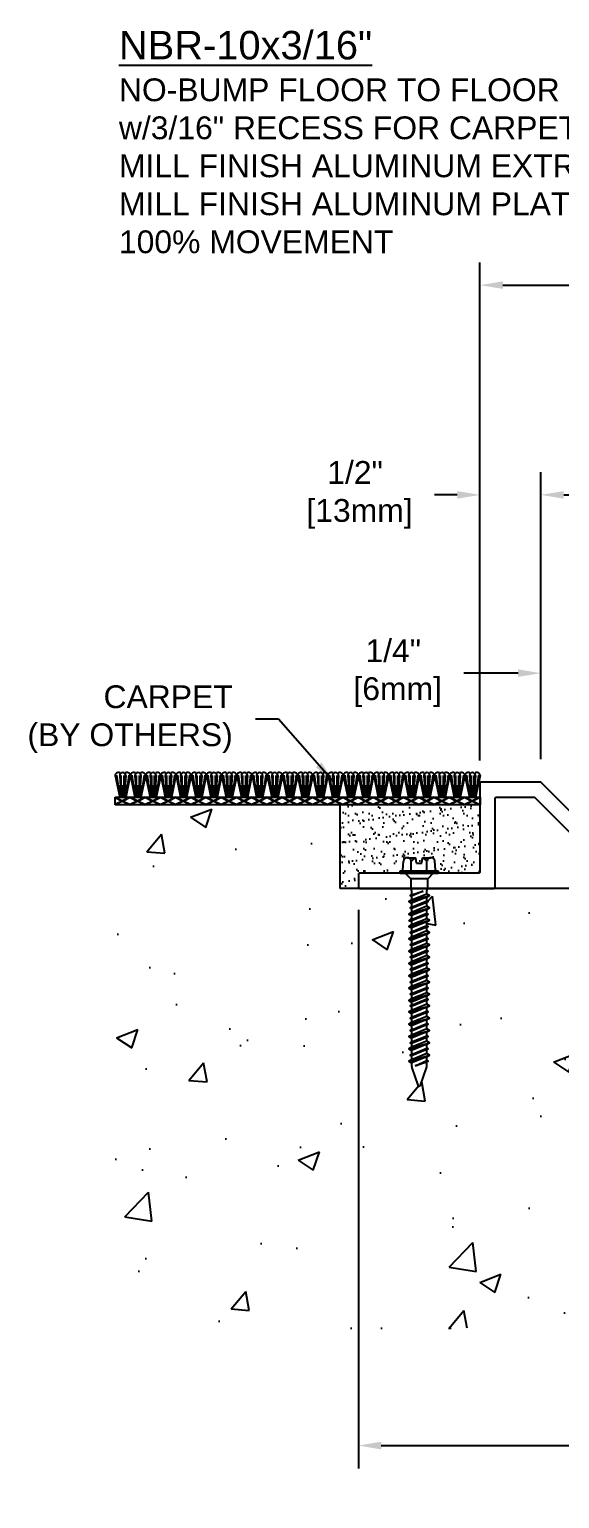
# Model space of a CAD drawing. Header units: inches. Extents: x -3.4 to 54.7, y -1.4 to 10.7.
# Drawn here: x -3.45 to 0.91, y -1.4 to 10.68 of the extents above; entities that cross this region are included whole.
import ezdxf

# ---------------------------------------------------------------- set-up
doc = ezdxf.new("R2010")
doc.units = ezdxf.units.IN
doc.header["$MEASUREMENT"] = 0
for name, color, linetype in [('Anchors', 4, 'Continuous'), ('Conditions', 1, 'Continuous'), ('Dimensions', 3, 'Continuous'), ('Metals', 7, 'Continuous'), ('Text', 2, 'Continuous')]:
    doc.layers.add(name, color=color, linetype=linetype)
doc.styles.add('ARIAL', font='arial.ttf')
doc.dimstyles.new('Arial', dxfattribs={"dimscale": 1.5, "dimtxt": 0.125, "dimasz": 0.125, "dimexe": 0.125, "dimexo": 0.125, "dimgap": 0.125, "dimtad": 0, "dimtih": 1, "dimtoh": 1, "dimdec": 4, "dimzin": 0, "dimdsep": 46, "dimlunit": 4, "dimtxsty": 'ARIAL', "dimcen": 0.125, "dimadec": 0, "dimazin": 0, "dimtfac": 1, "dimtdec": 4, "dimtofl": 0, "dimtmove": 0, "dimatfit": 3, "dimfxl": 0, "dimfrac": 2, "dimtolj": 1, "dimtzin": 0, "dimarcsym": 0})

# ---------------------------------------------------------------- blocks, each defined once
blk = doc.blocks.new('*D11')
at = {"layer": 'Defpoints', "color": 0}
for p in [(0.754, 6.854), (0.254, 4.482), (0.754, 4.492)]:
    blk.add_point(p, dxfattribs=at)
at = {"layer": 'Dimensions', "color": 0, "lineweight": -2}
for p, q in [((0.254, 4.67), (0.254, 7.042)), ((0.754, 4.68), (0.754, 7.042)), ((0.067, 6.854), (-0.121, 6.854)), ((0.942, 6.854), (1.129, 6.854))]:
    blk.add_line(p, q, dxfattribs=at)
at = {"layer": 'Dimensions', "color": 0}
for points in [[(0.067, 6.885), (0.067, 6.823), (0.254, 6.854)], [(0.942, 6.885), (0.942, 6.823), (0.754, 6.854)]]:
    blk.add_solid(points, dxfattribs=at)
at = {"layer": 'Dimensions', "color": 0, "insert": (-0.773, 6.854), "char_height": 0.1875, "attachment_point": 5, "style": 'ARIAL'}
blk.add_mtext('\\A1;1/2"\\P [13mm]', dxfattribs=at)
blk = doc.blocks.new('*D14')
at = {"layer": 'Defpoints', "color": 0}
for p in [(23.454, 8.579), (0.254, 4.482), (23.454, 4.482)]:
    blk.add_point(p, dxfattribs=at)
at = {"layer": 'Dimensions', "color": 0, "lineweight": -2}
for p, q in [((0.254, 4.67), (0.254, 8.766)), ((23.454, 4.67), (23.454, 8.766)), ((0.442, 8.579), (11.122, 8.579)), ((23.266, 8.579), (12.706, 8.579))]:
    blk.add_line(p, q, dxfattribs=at)
at = {"layer": 'Dimensions', "color": 0}
for points in [[(0.442, 8.61), (0.442, 8.548), (0.254, 8.579)], [(23.266, 8.61), (23.266, 8.548), (23.454, 8.579)]]:
    blk.add_solid(points, dxfattribs=at)
at = {"layer": 'Dimensions', "color": 0, "insert": (11.914, 8.579), "char_height": 0.1875, "attachment_point": 5, "style": 'ARIAL'}
blk.add_mtext('\\A1;1\'-11 3/16"\\P [589mm]', dxfattribs=at)
blk = doc.blocks.new('TH316134')
for p, q in [((-0.097, 0.127), (-0.027, 0.127)), ((-0.023, 0.083), (-0.027, 0.127)), ((0.023, 0.083), (0.027, 0.127)), ((0.027, 0.127), (0.097, 0.127)), ((-0.157, 0.019), (0.157, 0.019)), ((-0.157, 0), (-0.157, 0.019)), ((-0.157, 0), (0.157, 0)), ((-0.135, 0.029), (-0.129, 0.1)), ((-0.115, 0), (-0.07, -0.045)), ((-0.065, 0.019), (-0.065, 0.1)), ((-0.023, 0.083), (0.023, 0.083)), ((0.064, 0.019), (0.064, 0.1)), ((0.115, 0), (0.07, -0.045)), ((0.135, 0.029), (0.129, 0.1)), ((0.157, 0.019), (0.157, 0)), ((-0.086, -0.234), (0.086, -0.184)), ((-0.074, -0.184), (0.032, -0.147)), ((-0.074, -0.285), (0.074, -0.234)), ((0.032, -0.147), (-0.062, -0.19)), ((-0.062, -0.177), (0.032, -0.147)), ((0.062, -0.171), (-0.062, -0.221)), ((0.062, -0.197), (-0.062, -0.247)), ((-0.062, -0.279), (0.062, -0.228)), ((0.062, -0.241), (-0.062, -0.291)), ((-0.086, -0.336), (0.086, -0.285)), ((-0.074, -0.387), (0.074, -0.336)), ((0.062, -0.272), (-0.062, -0.323)), ((0.062, -0.298), (-0.062, -0.349)), ((-0.062, -0.381), (0.062, -0.33)), ((0.062, -0.342), (-0.062, -0.393)), ((-0.086, -0.437), (0.086, -0.387)), ((-0.074, -0.488), (0.074, -0.437)), ((0.062, -0.374), (-0.062, -0.425)), ((0.062, -0.4), (-0.062, -0.45)), ((-0.062, -0.482), (0.062, -0.431)), ((0.062, -0.444), (-0.062, -0.494)), ((0.062, -0.475), (-0.062, -0.526)), ((-0.086, -0.539), (0.086, -0.488)), ((-0.086, -0.641), (0.086, -0.59)), ((-0.074, -0.59), (0.074, -0.539)), ((0.062, -0.501), (-0.062, -0.552)), ((-0.062, -0.584), (0.062, -0.533)), ((0.062, -0.545), (-0.062, -0.596)), ((0.062, -0.577), (-0.062, -0.628)), ((0.062, -0.603), (-0.062, -0.654)), ((-0.086, -0.742), (0.086, -0.691)), ((-0.074, -0.691), (0.074, -0.641)), ((-0.062, -0.685), (0.062, -0.634)), ((0.062, -0.647), (-0.062, -0.698)), ((0.062, -0.678), (-0.062, -0.729)), ((0.062, -0.704), (-0.062, -0.755)), ((-0.086, -0.844), (0.086, -0.793)), ((-0.074, -0.793), (0.074, -0.742)), ((-0.074, -0.895), (0.074, -0.844)), ((-0.062, -0.787), (0.062, -0.736)), ((0.062, -0.748), (-0.062, -0.799)), ((0.062, -0.78), (-0.062, -0.831)), ((0.062, -0.806), (-0.062, -0.857)), ((-0.062, -0.888), (0.062, -0.838)), ((-0.086, -0.945), (0.086, -0.895)), ((-0.074, -0.996), (0.074, -0.945)), ((0.062, -0.85), (-0.062, -0.901)), ((0.062, -0.882), (-0.062, -0.932)), ((0.062, -0.907), (-0.062, -0.958)), ((-0.062, -0.99), (0.062, -0.939)), ((0.062, -0.951), (-0.062, -1.002)), ((-0.086, -1.047), (0.086, -0.996)), ((-0.074, -1.09), (0.074, -1.039)), ((0.062, -0.983), (-0.062, -1.034)), ((0.062, -1.009), (-0.062, -1.06)), ((-0.062, -1.084), (0.062, -1.033)), ((0.062, -1.045), (-0.062, -1.096)), ((0.062, -1.077), (-0.062, -1.128)), ((-0.086, -1.141), (0.086, -1.09)), ((-0.086, -1.242), (0.086, -1.191)), ((-0.074, -1.191), (0.074, -1.141)), ((0.062, -1.103), (-0.062, -1.154)), ((-0.062, -1.185), (0.062, -1.134)), ((0.062, -1.147), (-0.062, -1.198)), ((0.062, -1.178), (-0.062, -1.229)), ((0.062, -1.204), (-0.062, -1.255)), ((-0.086, -1.344), (0.086, -1.293)), ((-0.074, -1.293), (0.074, -1.242)), ((-0.062, -1.287), (0.062, -1.236)), ((0.062, -1.248), (-0.062, -1.299)), ((0.062, -1.28), (-0.062, -1.331)), ((0.062, -1.306), (-0.062, -1.357)), ((-0.086, -1.445), (0.086, -1.395)), ((-0.074, -1.395), (0.074, -1.344)), ((-0.074, -1.496), (0.074, -1.445)), ((-0.062, -1.388), (0.062, -1.338)), ((0.062, -1.35), (-0.062, -1.401)), ((0.062, -1.382), (-0.062, -1.432)), ((0.062, -1.407), (-0.062, -1.458)), ((-0.062, -1.49), (0.062, -1.439)), ((-0.086, -1.547), (0.086, -1.496)), ((0.062, -1.451), (-0.062, -1.502)), ((0.062, -1.483), (-0.062, -1.534)), ((0.062, -1.509), (-0.062, -1.56)), ((-0.034, -1.584), (0.062, -1.541)), ((-0.034, -1.584), (0.074, -1.547)), ((0.062, -1.553), (-0.034, -1.584))]:
    blk.add_line(p, q)
blk.add_lwpolyline([(0.07, -0.045), (-0.07, -0.045), (-0.07, -0.112, 0.052126), (-0.069, -0.122), (-0.063, -0.148, -0.052126), (-0.062, -0.157), (-0.062, -0.177), (-0.074, -0.184), (-0.062, -0.19), (-0.062, -0.221), (-0.086, -0.234), (-0.062, -0.247), (-0.062, -0.279), (-0.074, -0.285), (-0.062, -0.291), (-0.062, -0.323), (-0.086, -0.336), (-0.062, -0.349), (-0.062, -0.381), (-0.074, -0.387), (-0.062, -0.393), (-0.062, -0.425), (-0.086, -0.437), (-0.062, -0.45), (-0.062, -0.482), (-0.074, -0.488), (-0.062, -0.494), (-0.062, -0.526), (-0.086, -0.539), (-0.062, -0.552), (-0.062, -0.584), (-0.074, -0.59), (-0.062, -0.596), (-0.062, -0.628), (-0.086, -0.641), (-0.062, -0.654), (-0.062, -0.685), (-0.074, -0.691), (-0.062, -0.698), (-0.062, -0.729), (-0.086, -0.742), (-0.062, -0.755), (-0.062, -0.787), (-0.074, -0.793), (-0.062, -0.799), (-0.062, -0.831), (-0.086, -0.844), (-0.062, -0.857), (-0.062, -0.888), (-0.074, -0.895), (-0.062, -0.901), (-0.062, -0.932), (-0.086, -0.945), (-0.062, -0.958), (-0.062, -0.99), (-0.074, -0.996), (-0.062, -1.002), (-0.062, -1.034), (-0.086, -1.047), (-0.062, -1.06), (-0.062, -1.084), (-0.074, -1.09), (-0.062, -1.096), (-0.062, -1.128), (-0.086, -1.141), (-0.062, -1.154), (-0.062, -1.185), (-0.074, -1.191), (-0.062, -1.198), (-0.062, -1.229), (-0.086, -1.242), (-0.062, -1.255), (-0.062, -1.287), (-0.074, -1.293), (-0.062, -1.299), (-0.062, -1.331), (-0.086, -1.344), (-0.062, -1.357), (-0.062, -1.388), (-0.074, -1.395), (-0.062, -1.401), (-0.062, -1.432), (-0.086, -1.445), (-0.062, -1.458), (-0.062, -1.49), (-0.074, -1.496), (-0.062, -1.502), (-0.062, -1.534), (-0.086, -1.547), (-0.062, -1.56), (-0.062, -1.586, 0.084437), (-0.06, -1.601), (-0.01, -1.744, 0.648167), (0.01, -1.744), (0.06, -1.601, 0.084437), (0.062, -1.586), (0.062, -1.553), (0.074, -1.547), (0.062, -1.541), (0.062, -1.509), (0.086, -1.496), (0.062, -1.483), (0.062, -1.451), (0.074, -1.445), (0.062, -1.439), (0.062, -1.407), (0.086, -1.395), (0.062, -1.382), (0.062, -1.35), (0.074, -1.344), (0.062, -1.338), (0.062, -1.306), (0.086, -1.293), (0.062, -1.28), (0.062, -1.248), (0.074, -1.242), (0.062, -1.236), (0.062, -1.204), (0.086, -1.191), (0.062, -1.178), (0.062, -1.147), (0.074, -1.141), (0.062, -1.134), (0.062, -1.103), (0.086, -1.09), (0.062, -1.077), (0.062, -1.045), (0.074, -1.039), (0.062, -1.033), (0.062, -1.009), (0.086, -0.996), (0.062, -0.983), (0.062, -0.951), (0.074, -0.945), (0.062, -0.939), (0.062, -0.907), (0.086, -0.895), (0.062, -0.882), (0.062, -0.85), (0.074, -0.844), (0.062, -0.838), (0.062, -0.806), (0.086, -0.793), (0.062, -0.78), (0.062, -0.748), (0.074, -0.742), (0.062, -0.736), (0.062, -0.704), (0.086, -0.691), (0.062, -0.678), (0.062, -0.647), (0.074, -0.641), (0.062, -0.634), (0.062, -0.603), (0.086, -0.59), (0.062, -0.577), (0.062, -0.545), (0.074, -0.539), (0.062, -0.533), (0.062, -0.501), (0.086, -0.488), (0.062, -0.475), (0.062, -0.444), (0.074, -0.437), (0.062, -0.431), (0.062, -0.4), (0.086, -0.387), (0.062, -0.374), (0.062, -0.342), (0.074, -0.336), (0.062, -0.33), (0.062, -0.298), (0.086, -0.285), (0.062, -0.272), (0.062, -0.241), (0.074, -0.234), (0.062, -0.228), (0.062, -0.197), (0.086, -0.184), (0.062, -0.171), (0.062, -0.157, -0.052126), (0.063, -0.148), (0.069, -0.122, 0.052126), (0.07, -0.112)], format="xyb", close=True)
for centre, radius, start, end in [((-0.097, 0.095), 0.0327, 9.285, 170.715), ((0, 0.038), 0.0896, 107.4215, 136.0407), ((0, 0.038), 0.0896, 43.9593, 72.5785), ((0.097, 0.095), 0.0327, 9.285, 170.715), ((-0.146, 0.03), 0.0112, 270, 355), ((0.146, 0.03), 0.0112, 185, 270)]:
    blk.add_arc(centre, radius, start, end)
blk = doc.blocks.new('NB703')
at = {"linetype": 'Continuous', "flags": 128}
blk.add_lwpolyline([(-0.552, 0), (0.553, 0, 0.414214), (0.563, 0.01), (0.563, 0.74, -0.414214), (0.573, 0.75), (0.882, 0.75, -0.198912), (0.889, 0.747), (1.555, 0.08, -0.065543), (1.557, 0.078), (1.599, 0.005, 0.267949), (1.608, 0), (2.686, 0, 0.198912), (2.693, 0.003), (2.78, 0.09), (2.78, 0.115, 0.414214), (2.77, 0.125), (1.68, 0.125, -0.267949), (1.671, 0.13), (1.657, 0.155, 0.065543), (1.655, 0.157), (0.94, 0.872, 0.198912), (0.933, 0.875), (0.447, 0.875, 0.414214), (0.437, 0.865), (0.437, 0.135, -0.414214), (0.428, 0.125), (-0.552, 0.125, 0.414214), (-0.562, 0.115), (-0.562, 0.01, 0.414214)], format="xyb", close=True, dxfattribs=at)
blk = doc.blocks.new('*D15')
at = {"layer": 'Defpoints', "color": 0}
for p in [(1, 5.388), (0.754, 4.492), (1, 4.477)]:
    blk.add_point(p, dxfattribs=at)
at = {"layer": 'Dimensions', "color": 0, "lineweight": -2}
for p, q in [((0.754, 4.68), (0.754, 5.576)), ((1, 4.665), (1, 5.576)), ((0.567, 5.388), (0.12, 5.388)), ((1.188, 5.388), (1.375, 5.388))]:
    blk.add_line(p, q, dxfattribs=at)
at = {"layer": 'Dimensions', "color": 0}
for points in [[(0.567, 5.419), (0.567, 5.357), (0.754, 5.388)], [(1.188, 5.419), (1.188, 5.357), (1, 5.388)]]:
    blk.add_solid(points, dxfattribs=at)
at = {"layer": 'Dimensions', "color": 0, "insert": (-0.459, 5.388), "char_height": 0.1875, "attachment_point": 5, "style": 'ARIAL'}
blk.add_mtext('\\A1;1/4"\\P [6mm]', dxfattribs=at)
blk = doc.blocks.new('*D16')
at = {"layer": 'Defpoints', "color": 0}
for p in [(-0.746, 3.627), (6.854, 0), (6.854, -0.965)]:
    blk.add_point(p, dxfattribs=at)
at = {"layer": 'Dimensions', "color": 0, "lineweight": -2}
for p, q in [((-0.746, 3.44), (-0.746, -1.153)), ((6.854, -0.188), (6.854, -1.153)), ((-0.558, -0.965), (2.329, -0.965)), ((6.666, -0.965), (3.779, -0.965))]:
    blk.add_line(p, q, dxfattribs=at)
at = {"layer": 'Dimensions', "color": 0}
for points in [[(-0.558, -0.934), (-0.558, -0.997), (-0.746, -0.965)], [(6.666, -0.934), (6.666, -0.997), (6.854, -0.965)]]:
    blk.add_solid(points, dxfattribs=at)
at = {"layer": 'Dimensions', "color": 0, "insert": (3.054, -0.965), "char_height": 0.1875, "attachment_point": 5, "style": 'ARIAL'}
blk.add_mtext('\\A1;7 5/8"\\P [193mm]', dxfattribs=at)
blk = doc.blocks.new('*U30')
for p, q in [((-3, 0), (-3, 0.062)), ((-3, 0.062), (0, 0.062)), ((-3, 0.06), (-2.942, 0.031)), ((-2.942, 0.031), (-3, 0.002)), ((0, 0), (-3, 0)), ((-2.996, 0.062), (-2.938, 0.033)), ((-2.938, 0.029), (-2.996, 0)), ((-2.879, 0.062), (-2.938, 0.033)), ((-2.938, 0.029), (-2.879, 0)), ((-2.875, 0.06), (-2.933, 0.031)), ((-2.933, 0.031), (-2.875, 0.002)), ((-2.875, 0.06), (-2.817, 0.031)), ((-2.817, 0.031), (-2.875, 0.002)), ((-2.871, 0.062), (-2.812, 0.033)), ((-2.812, 0.029), (-2.871, 0)), ((-2.754, 0.062), (-2.812, 0.033)), ((-2.812, 0.029), (-2.754, 0)), ((-2.75, 0.06), (-2.808, 0.031)), ((-2.808, 0.031), (-2.75, 0.002)), ((-2.75, 0.06), (-2.692, 0.031)), ((-2.692, 0.031), (-2.75, 0.002)), ((-2.746, 0.062), (-2.688, 0.033)), ((-2.688, 0.029), (-2.746, 0)), ((-2.629, 0.062), (-2.688, 0.033)), ((-2.688, 0.029), (-2.629, 0)), ((-2.625, 0.06), (-2.683, 0.031)), ((-2.683, 0.031), (-2.625, 0.002)), ((-2.625, 0.06), (-2.567, 0.031)), ((-2.567, 0.031), (-2.625, 0.002)), ((-2.621, 0.062), (-2.562, 0.033)), ((-2.562, 0.029), (-2.621, 0)), ((-2.504, 0.062), (-2.562, 0.033)), ((-2.562, 0.029), (-2.504, 0)), ((-2.5, 0.06), (-2.558, 0.031)), ((-2.558, 0.031), (-2.5, 0.002)), ((-2.5, 0.06), (-2.442, 0.031)), ((-2.442, 0.031), (-2.5, 0.002)), ((-2.496, 0.062), (-2.438, 0.033)), ((-2.438, 0.029), (-2.496, 0)), ((-2.379, 0.062), (-2.438, 0.033)), ((-2.438, 0.029), (-2.379, 0)), ((-2.375, 0.06), (-2.433, 0.031)), ((-2.433, 0.031), (-2.375, 0.002)), ((-2.375, 0.06), (-2.317, 0.031)), ((-2.317, 0.031), (-2.375, 0.002)), ((-2.371, 0.062), (-2.312, 0.033)), ((-2.312, 0.029), (-2.371, 0)), ((-2.254, 0.062), (-2.312, 0.033)), ((-2.312, 0.029), (-2.254, 0)), ((-2.25, 0.06), (-2.308, 0.031)), ((-2.308, 0.031), (-2.25, 0.002)), ((-2.25, 0.06), (-2.192, 0.031)), ((-2.192, 0.031), (-2.25, 0.002)), ((-2.246, 0.062), (-2.188, 0.033)), ((-2.188, 0.029), (-2.246, 0)), ((-2.129, 0.062), (-2.188, 0.033)), ((-2.188, 0.029), (-2.129, 0)), ((-2.125, 0.06), (-2.183, 0.031)), ((-2.183, 0.031), (-2.125, 0.002)), ((-2.125, 0.06), (-2.067, 0.031)), ((-2.067, 0.031), (-2.125, 0.002)), ((-2.121, 0.062), (-2.062, 0.033)), ((-2.062, 0.029), (-2.121, 0)), ((-2.004, 0.062), (-2.062, 0.033)), ((-2.062, 0.029), (-2.004, 0)), ((-2, 0.06), (-2.058, 0.031)), ((-2.058, 0.031), (-2, 0.002)), ((-2, 0.06), (-1.942, 0.031)), ((-1.942, 0.031), (-2, 0.002)), ((-1.996, 0.062), (-1.938, 0.033)), ((-1.938, 0.029), (-1.996, 0)), ((-1.879, 0.062), (-1.938, 0.033)), ((-1.938, 0.029), (-1.879, 0)), ((-1.875, 0.06), (-1.933, 0.031)), ((-1.933, 0.031), (-1.875, 0.002)), ((-1.875, 0.06), (-1.817, 0.031)), ((-1.817, 0.031), (-1.875, 0.002)), ((-1.871, 0.062), (-1.812, 0.033)), ((-1.812, 0.029), (-1.871, 0)), ((-1.754, 0.062), (-1.812, 0.033)), ((-1.812, 0.029), (-1.754, 0)), ((-1.75, 0.06), (-1.808, 0.031)), ((-1.808, 0.031), (-1.75, 0.002)), ((-1.75, 0.06), (-1.692, 0.031)), ((-1.692, 0.031), (-1.75, 0.002)), ((-1.746, 0.062), (-1.688, 0.033)), ((-1.688, 0.029), (-1.746, 0)), ((-1.629, 0.062), (-1.688, 0.033)), ((-1.688, 0.029), (-1.629, 0)), ((-1.625, 0.06), (-1.683, 0.031)), ((-1.683, 0.031), (-1.625, 0.002)), ((-1.625, 0.06), (-1.567, 0.031)), ((-1.567, 0.031), (-1.625, 0.002)), ((-1.621, 0.062), (-1.562, 0.033)), ((-1.562, 0.029), (-1.621, 0)), ((-1.504, 0.062), (-1.562, 0.033)), ((-1.562, 0.029), (-1.504, 0)), ((-1.5, 0.06), (-1.558, 0.031)), ((-1.558, 0.031), (-1.5, 0.002)), ((-1.5, 0.06), (-1.442, 0.031)), ((-1.442, 0.031), (-1.5, 0.002)), ((-1.496, 0.062), (-1.438, 0.033)), ((-1.438, 0.029), (-1.496, 0)), ((-1.379, 0.062), (-1.438, 0.033)), ((-1.438, 0.029), (-1.379, 0)), ((-1.375, 0.06), (-1.433, 0.031)), ((-1.433, 0.031), (-1.375, 0.002)), ((-1.375, 0.06), (-1.317, 0.031)), ((-1.317, 0.031), (-1.375, 0.002)), ((-1.371, 0.062), (-1.312, 0.033)), ((-1.312, 0.029), (-1.371, 0)), ((-1.254, 0.062), (-1.312, 0.033)), ((-1.312, 0.029), (-1.254, 0)), ((-1.25, 0.06), (-1.308, 0.031)), ((-1.308, 0.031), (-1.25, 0.002)), ((-1.25, 0.06), (-1.192, 0.031)), ((-1.192, 0.031), (-1.25, 0.002)), ((-1.246, 0.062), (-1.188, 0.033)), ((-1.188, 0.029), (-1.246, 0)), ((-1.129, 0.062), (-1.188, 0.033)), ((-1.188, 0.029), (-1.129, 0)), ((-1.125, 0.06), (-1.183, 0.031)), ((-1.183, 0.031), (-1.125, 0.002)), ((-1.125, 0.06), (-1.067, 0.031)), ((-1.067, 0.031), (-1.125, 0.002)), ((-1.121, 0.062), (-1.062, 0.033)), ((-1.062, 0.029), (-1.121, 0)), ((-1.004, 0.062), (-1.062, 0.033)), ((-1.062, 0.029), (-1.004, 0)), ((-1, 0.06), (-1.058, 0.031)), ((-1.058, 0.031), (-1, 0.002)), ((-1, 0.06), (-0.942, 0.031)), ((-0.942, 0.031), (-1, 0.002)), ((-0.996, 0.062), (-0.938, 0.033)), ((-0.938, 0.029), (-0.996, 0)), ((-0.879, 0.062), (-0.938, 0.033)), ((-0.938, 0.029), (-0.879, 0)), ((-0.875, 0.06), (-0.933, 0.031)), ((-0.933, 0.031), (-0.875, 0.002)), ((-0.875, 0.06), (-0.817, 0.031)), ((-0.817, 0.031), (-0.875, 0.002)), ((-0.871, 0.062), (-0.812, 0.033)), ((-0.812, 0.029), (-0.871, 0)), ((-0.754, 0.062), (-0.812, 0.033)), ((-0.812, 0.029), (-0.754, 0)), ((-0.75, 0.06), (-0.808, 0.031)), ((-0.808, 0.031), (-0.75, 0.002)), ((-0.75, 0.06), (-0.692, 0.031)), ((-0.692, 0.031), (-0.75, 0.002)), ((-0.746, 0.062), (-0.688, 0.033)), ((-0.688, 0.029), (-0.746, 0)), ((-0.629, 0.062), (-0.688, 0.033)), ((-0.688, 0.029), (-0.629, 0)), ((-0.625, 0.06), (-0.683, 0.031)), ((-0.683, 0.031), (-0.625, 0.002)), ((-0.625, 0.06), (-0.567, 0.031)), ((-0.567, 0.031), (-0.625, 0.002)), ((-0.621, 0.062), (-0.562, 0.033)), ((-0.562, 0.029), (-0.621, 0)), ((-0.504, 0.062), (-0.562, 0.033)), ((-0.562, 0.029), (-0.504, 0)), ((-0.5, 0.06), (-0.558, 0.031)), ((-0.558, 0.031), (-0.5, 0.002)), ((-0.5, 0.06), (-0.442, 0.031)), ((-0.442, 0.031), (-0.5, 0.002)), ((-0.496, 0.062), (-0.438, 0.033)), ((-0.438, 0.029), (-0.496, 0)), ((-0.379, 0.062), (-0.438, 0.033)), ((-0.438, 0.029), (-0.379, 0)), ((-0.375, 0.06), (-0.433, 0.031)), ((-0.433, 0.031), (-0.375, 0.002)), ((-0.375, 0.06), (-0.317, 0.031)), ((-0.317, 0.031), (-0.375, 0.002)), ((-0.371, 0.062), (-0.312, 0.033)), ((-0.312, 0.029), (-0.371, 0)), ((-0.254, 0.062), (-0.312, 0.033)), ((-0.312, 0.029), (-0.254, 0)), ((-0.25, 0.06), (-0.308, 0.031)), ((-0.308, 0.031), (-0.25, 0.002)), ((-0.25, 0.06), (-0.192, 0.031)), ((-0.192, 0.031), (-0.25, 0.002)), ((-0.246, 0.062), (-0.188, 0.033)), ((-0.188, 0.029), (-0.246, 0)), ((-0.129, 0.062), (-0.188, 0.033)), ((-0.188, 0.029), (-0.129, 0)), ((-0.125, 0.06), (-0.183, 0.031)), ((-0.183, 0.031), (-0.125, 0.002)), ((-0.125, 0.06), (-0.067, 0.031)), ((-0.067, 0.031), (-0.125, 0.002)), ((-0.121, 0.062), (-0.062, 0.033)), ((-0.062, 0.029), (-0.121, 0)), ((-0.004, 0.062), (-0.062, 0.033)), ((-0.062, 0.029), (-0.004, 0)), ((0, 0.06), (-0.058, 0.031)), ((-0.058, 0.031), (0, 0.002)), ((0, 0.062), (0, 0))]:
    blk.add_line(p, q)
for points in [[(-2.987, 0.243), (-2.962, 0.064)], [(-2.887, 0.243), (-2.912, 0.064)], [(-2.862, 0.243), (-2.837, 0.064)], [(-2.762, 0.243), (-2.787, 0.064)], [(-2.737, 0.243), (-2.712, 0.064)], [(-2.637, 0.243), (-2.662, 0.064)], [(-2.612, 0.243), (-2.587, 0.064)], [(-2.512, 0.243), (-2.537, 0.064)], [(-2.487, 0.243), (-2.462, 0.064)], [(-2.387, 0.243), (-2.412, 0.064)], [(-2.362, 0.243), (-2.337, 0.064)], [(-2.262, 0.243), (-2.287, 0.064)], [(-2.237, 0.243), (-2.212, 0.064)], [(-2.137, 0.243), (-2.162, 0.064)], [(-2.112, 0.243), (-2.087, 0.064)], [(-2.012, 0.243), (-2.037, 0.064)], [(-1.987, 0.243), (-1.962, 0.064)], [(-1.887, 0.243), (-1.912, 0.064)], [(-1.862, 0.243), (-1.837, 0.064)], [(-1.762, 0.243), (-1.787, 0.064)], [(-1.737, 0.243), (-1.712, 0.064)], [(-1.637, 0.243), (-1.662, 0.064)], [(-1.612, 0.243), (-1.587, 0.064)], [(-1.512, 0.243), (-1.537, 0.064)], [(-1.487, 0.243), (-1.462, 0.064)], [(-1.387, 0.243), (-1.412, 0.064)], [(-1.362, 0.243), (-1.337, 0.064)], [(-1.262, 0.243), (-1.287, 0.064)], [(-1.237, 0.243), (-1.212, 0.064)], [(-1.137, 0.243), (-1.162, 0.064)], [(-1.112, 0.243), (-1.087, 0.064)], [(-1.012, 0.243), (-1.037, 0.064)], [(-0.987, 0.243), (-0.962, 0.064)], [(-0.887, 0.243), (-0.912, 0.064)], [(-0.862, 0.243), (-0.837, 0.064)], [(-0.762, 0.243), (-0.787, 0.064)], [(-0.737, 0.243), (-0.712, 0.064)], [(-0.637, 0.243), (-0.662, 0.064)], [(-0.612, 0.243), (-0.587, 0.064)], [(-0.512, 0.243), (-0.537, 0.064)], [(-0.487, 0.243), (-0.462, 0.064)], [(-0.387, 0.243), (-0.412, 0.064)], [(-0.362, 0.243), (-0.337, 0.064)], [(-0.262, 0.243), (-0.287, 0.064)], [(-0.237, 0.243), (-0.212, 0.064)], [(-0.137, 0.243), (-0.162, 0.064)], [(-0.112, 0.243), (-0.087, 0.064)], [(-0.012, 0.243), (-0.037, 0.064)], [(-2.999, 0.241), (-2.962, 0.062)], [(-2.964, 0.163), (-2.95, 0.062)], [(-2.962, 0.241), (-2.949, 0.062)], [(-2.949, 0.062), (-2.949, 0.241)], [(-2.937, 0.062), (-2.937, 0.163)], [(-2.912, 0.241), (-2.925, 0.062)], [(-2.925, 0.062), (-2.925, 0.241)], [(-2.91, 0.163), (-2.924, 0.062)], [(-2.875, 0.241), (-2.912, 0.062)], [(-2.874, 0.241), (-2.837, 0.062)], [(-2.839, 0.163), (-2.825, 0.062)], [(-2.837, 0.241), (-2.824, 0.062)], [(-2.824, 0.062), (-2.824, 0.241)], [(-2.812, 0.062), (-2.812, 0.163)], [(-2.787, 0.241), (-2.8, 0.062)], [(-2.8, 0.062), (-2.8, 0.241)], [(-2.785, 0.163), (-2.799, 0.062)], [(-2.75, 0.241), (-2.787, 0.062)], [(-2.749, 0.241), (-2.712, 0.062)], [(-2.714, 0.163), (-2.7, 0.062)], [(-2.712, 0.241), (-2.699, 0.062)], [(-2.699, 0.062), (-2.699, 0.241)], [(-2.687, 0.062), (-2.687, 0.163)], [(-2.662, 0.241), (-2.675, 0.062)], [(-2.675, 0.062), (-2.675, 0.241)], [(-2.66, 0.163), (-2.674, 0.062)], [(-2.625, 0.241), (-2.662, 0.062)], [(-2.624, 0.241), (-2.587, 0.062)], [(-2.589, 0.163), (-2.575, 0.062)], [(-2.587, 0.241), (-2.574, 0.062)], [(-2.574, 0.062), (-2.574, 0.241)], [(-2.562, 0.062), (-2.562, 0.163)], [(-2.537, 0.241), (-2.55, 0.062)], [(-2.55, 0.062), (-2.55, 0.241)], [(-2.535, 0.163), (-2.549, 0.062)], [(-2.5, 0.241), (-2.537, 0.062)], [(-2.499, 0.241), (-2.462, 0.062)], [(-2.464, 0.163), (-2.45, 0.062)], [(-2.462, 0.241), (-2.449, 0.062)], [(-2.449, 0.062), (-2.449, 0.241)], [(-2.437, 0.062), (-2.437, 0.163)], [(-2.412, 0.241), (-2.425, 0.062)], [(-2.425, 0.062), (-2.425, 0.241)], [(-2.41, 0.163), (-2.424, 0.062)], [(-2.375, 0.241), (-2.412, 0.062)], [(-2.374, 0.241), (-2.337, 0.062)], [(-2.339, 0.163), (-2.325, 0.062)], [(-2.337, 0.241), (-2.324, 0.062)], [(-2.324, 0.062), (-2.324, 0.241)], [(-2.312, 0.062), (-2.312, 0.163)], [(-2.287, 0.241), (-2.3, 0.062)], [(-2.3, 0.062), (-2.3, 0.241)], [(-2.285, 0.163), (-2.299, 0.062)], [(-2.25, 0.241), (-2.287, 0.062)], [(-2.249, 0.241), (-2.212, 0.062)], [(-2.214, 0.163), (-2.2, 0.062)], [(-2.212, 0.241), (-2.199, 0.062)], [(-2.199, 0.062), (-2.199, 0.241)], [(-2.187, 0.062), (-2.187, 0.163)], [(-2.162, 0.241), (-2.175, 0.062)], [(-2.175, 0.062), (-2.175, 0.241)], [(-2.16, 0.163), (-2.174, 0.062)], [(-2.125, 0.241), (-2.162, 0.062)], [(-2.124, 0.241), (-2.087, 0.062)], [(-2.089, 0.163), (-2.075, 0.062)], [(-2.087, 0.241), (-2.074, 0.062)], [(-2.074, 0.062), (-2.074, 0.241)], [(-2.062, 0.062), (-2.062, 0.163)], [(-2.037, 0.241), (-2.05, 0.062)], [(-2.05, 0.062), (-2.05, 0.241)], [(-2.035, 0.163), (-2.049, 0.062)], [(-2, 0.241), (-2.037, 0.062)], [(-1.999, 0.241), (-1.962, 0.062)], [(-1.964, 0.163), (-1.95, 0.062)], [(-1.962, 0.241), (-1.949, 0.062)], [(-1.949, 0.062), (-1.949, 0.241)], [(-1.937, 0.062), (-1.937, 0.163)], [(-1.912, 0.241), (-1.925, 0.062)], [(-1.925, 0.062), (-1.925, 0.241)], [(-1.91, 0.163), (-1.924, 0.062)], [(-1.875, 0.241), (-1.912, 0.062)], [(-1.874, 0.241), (-1.837, 0.062)], [(-1.839, 0.163), (-1.825, 0.062)], [(-1.837, 0.241), (-1.824, 0.062)], [(-1.824, 0.062), (-1.824, 0.241)], [(-1.812, 0.062), (-1.812, 0.163)], [(-1.787, 0.241), (-1.8, 0.062)], [(-1.8, 0.062), (-1.8, 0.241)], [(-1.785, 0.163), (-1.799, 0.062)], [(-1.75, 0.241), (-1.787, 0.062)], [(-1.749, 0.241), (-1.712, 0.062)], [(-1.714, 0.163), (-1.7, 0.062)], [(-1.712, 0.241), (-1.699, 0.062)], [(-1.699, 0.062), (-1.699, 0.241)], [(-1.687, 0.062), (-1.687, 0.163)], [(-1.662, 0.241), (-1.675, 0.062)], [(-1.675, 0.062), (-1.675, 0.241)], [(-1.66, 0.163), (-1.674, 0.062)], [(-1.625, 0.241), (-1.662, 0.062)], [(-1.624, 0.241), (-1.587, 0.062)], [(-1.589, 0.163), (-1.575, 0.062)], [(-1.587, 0.241), (-1.574, 0.062)], [(-1.574, 0.062), (-1.574, 0.241)], [(-1.562, 0.062), (-1.562, 0.163)], [(-1.537, 0.241), (-1.55, 0.062)], [(-1.55, 0.062), (-1.55, 0.241)], [(-1.535, 0.163), (-1.549, 0.062)], [(-1.5, 0.241), (-1.537, 0.062)], [(-1.499, 0.241), (-1.462, 0.062)], [(-1.464, 0.163), (-1.45, 0.062)], [(-1.462, 0.241), (-1.449, 0.062)], [(-1.449, 0.062), (-1.449, 0.241)], [(-1.437, 0.062), (-1.437, 0.163)], [(-1.412, 0.241), (-1.425, 0.062)], [(-1.425, 0.062), (-1.425, 0.241)], [(-1.41, 0.163), (-1.424, 0.062)], [(-1.375, 0.241), (-1.412, 0.062)], [(-1.374, 0.241), (-1.337, 0.062)], [(-1.339, 0.163), (-1.325, 0.062)], [(-1.337, 0.241), (-1.324, 0.062)], [(-1.324, 0.062), (-1.324, 0.241)], [(-1.312, 0.062), (-1.312, 0.163)], [(-1.287, 0.241), (-1.3, 0.062)], [(-1.3, 0.062), (-1.3, 0.241)], [(-1.285, 0.163), (-1.299, 0.062)], [(-1.25, 0.241), (-1.287, 0.062)], [(-1.249, 0.241), (-1.212, 0.062)], [(-1.214, 0.163), (-1.2, 0.062)], [(-1.212, 0.241), (-1.199, 0.062)], [(-1.199, 0.062), (-1.199, 0.241)], [(-1.187, 0.062), (-1.187, 0.163)], [(-1.162, 0.241), (-1.175, 0.062)], [(-1.175, 0.062), (-1.175, 0.241)], [(-1.16, 0.163), (-1.174, 0.062)], [(-1.125, 0.241), (-1.162, 0.062)], [(-1.124, 0.241), (-1.087, 0.062)], [(-1.089, 0.163), (-1.075, 0.062)], [(-1.087, 0.241), (-1.074, 0.062)], [(-1.074, 0.062), (-1.074, 0.241)], [(-1.062, 0.062), (-1.062, 0.163)], [(-1.037, 0.241), (-1.05, 0.062)], [(-1.05, 0.062), (-1.05, 0.241)], [(-1.035, 0.163), (-1.049, 0.062)], [(-1, 0.241), (-1.037, 0.062)], [(-0.999, 0.241), (-0.962, 0.062)], [(-0.964, 0.163), (-0.95, 0.062)], [(-0.962, 0.241), (-0.949, 0.062)], [(-0.949, 0.062), (-0.949, 0.241)], [(-0.937, 0.062), (-0.937, 0.163)], [(-0.912, 0.241), (-0.925, 0.062)], [(-0.925, 0.062), (-0.925, 0.241)], [(-0.91, 0.163), (-0.924, 0.062)], [(-0.875, 0.241), (-0.912, 0.062)], [(-0.874, 0.241), (-0.837, 0.062)], [(-0.839, 0.163), (-0.825, 0.062)], [(-0.837, 0.241), (-0.824, 0.062)], [(-0.824, 0.062), (-0.824, 0.241)], [(-0.812, 0.062), (-0.812, 0.163)], [(-0.787, 0.241), (-0.8, 0.062)], [(-0.8, 0.062), (-0.8, 0.241)], [(-0.785, 0.163), (-0.799, 0.062)], [(-0.75, 0.241), (-0.787, 0.062)], [(-0.749, 0.241), (-0.712, 0.062)], [(-0.714, 0.163), (-0.7, 0.062)], [(-0.712, 0.241), (-0.699, 0.062)], [(-0.699, 0.062), (-0.699, 0.241)], [(-0.687, 0.062), (-0.687, 0.163)], [(-0.662, 0.241), (-0.675, 0.062)], [(-0.675, 0.062), (-0.675, 0.241)], [(-0.66, 0.163), (-0.674, 0.062)], [(-0.625, 0.241), (-0.662, 0.062)], [(-0.624, 0.241), (-0.587, 0.062)], [(-0.589, 0.163), (-0.575, 0.062)], [(-0.587, 0.241), (-0.574, 0.062)], [(-0.574, 0.062), (-0.574, 0.241)], [(-0.562, 0.062), (-0.562, 0.163)], [(-0.537, 0.241), (-0.55, 0.062)], [(-0.55, 0.062), (-0.55, 0.241)], [(-0.535, 0.163), (-0.549, 0.062)], [(-0.5, 0.241), (-0.537, 0.062)], [(-0.499, 0.241), (-0.462, 0.062)], [(-0.464, 0.163), (-0.45, 0.062)], [(-0.462, 0.241), (-0.449, 0.062)], [(-0.449, 0.062), (-0.449, 0.241)], [(-0.437, 0.062), (-0.437, 0.163)], [(-0.412, 0.241), (-0.425, 0.062)], [(-0.425, 0.062), (-0.425, 0.241)], [(-0.41, 0.163), (-0.424, 0.062)], [(-0.375, 0.241), (-0.412, 0.062)], [(-0.374, 0.241), (-0.337, 0.062)], [(-0.339, 0.163), (-0.325, 0.062)], [(-0.337, 0.241), (-0.324, 0.062)], [(-0.324, 0.062), (-0.324, 0.241)], [(-0.312, 0.062), (-0.312, 0.163)], [(-0.287, 0.241), (-0.3, 0.062)], [(-0.3, 0.062), (-0.3, 0.241)], [(-0.285, 0.163), (-0.299, 0.062)], [(-0.25, 0.241), (-0.287, 0.062)], [(-0.249, 0.241), (-0.212, 0.062)], [(-0.214, 0.163), (-0.2, 0.062)], [(-0.212, 0.241), (-0.199, 0.062)], [(-0.199, 0.062), (-0.199, 0.241)], [(-0.187, 0.062), (-0.187, 0.163)], [(-0.162, 0.241), (-0.175, 0.062)], [(-0.175, 0.062), (-0.175, 0.241)], [(-0.16, 0.163), (-0.174, 0.062)], [(-0.125, 0.241), (-0.162, 0.062)], [(-0.124, 0.241), (-0.087, 0.062)], [(-0.089, 0.163), (-0.075, 0.062)], [(-0.087, 0.241), (-0.074, 0.062)], [(-0.074, 0.062), (-0.074, 0.241)], [(-0.062, 0.062), (-0.062, 0.163)], [(-0.037, 0.241), (-0.05, 0.062)], [(-0.05, 0.062), (-0.05, 0.241)], [(-0.035, 0.163), (-0.049, 0.062)], [(0, 0.241), (-0.037, 0.062)]]:
    blk.add_lwpolyline(points)
for centre, radius, start, end in [((-2.974, 0.241), 0.025, 41.211, 180), ((-2.937, 0.241), 0.0247, 0, 180), ((-2.9, 0.241), 0.025, 0, 138.789), ((-2.849, 0.241), 0.025, 41.211, 180), ((-2.812, 0.241), 0.0247, 0, 180), ((-2.775, 0.241), 0.025, 0, 138.789), ((-2.724, 0.241), 0.025, 41.211, 180), ((-2.687, 0.241), 0.0247, 0, 180), ((-2.65, 0.241), 0.025, 0, 138.789), ((-2.599, 0.241), 0.025, 41.211, 180), ((-2.562, 0.241), 0.0247, 0, 180), ((-2.525, 0.241), 0.025, 0, 138.789), ((-2.474, 0.241), 0.025, 41.211, 180), ((-2.437, 0.241), 0.0247, 0, 180), ((-2.4, 0.241), 0.025, 0, 138.789), ((-2.349, 0.241), 0.025, 41.211, 180), ((-2.312, 0.241), 0.0247, 0, 180), ((-2.275, 0.241), 0.025, 0, 138.789), ((-2.224, 0.241), 0.025, 41.211, 180), ((-2.187, 0.241), 0.0247, 0, 180), ((-2.15, 0.241), 0.025, 0, 138.789), ((-2.099, 0.241), 0.025, 41.211, 180), ((-2.062, 0.241), 0.0247, 0, 180), ((-2.025, 0.241), 0.025, 0, 138.789), ((-1.974, 0.241), 0.025, 41.211, 180), ((-1.937, 0.241), 0.0247, 0, 180), ((-1.9, 0.241), 0.025, 0, 138.789), ((-1.849, 0.241), 0.025, 41.211, 180), ((-1.812, 0.241), 0.0247, 0, 180), ((-1.775, 0.241), 0.025, 0, 138.789), ((-1.724, 0.241), 0.025, 41.211, 180), ((-1.687, 0.241), 0.0247, 0, 180), ((-1.65, 0.241), 0.025, 0, 138.789), ((-1.599, 0.241), 0.025, 41.211, 180), ((-1.562, 0.241), 0.0247, 0, 180), ((-1.525, 0.241), 0.025, 0, 138.789), ((-1.474, 0.241), 0.025, 41.211, 180), ((-1.437, 0.241), 0.0247, 0, 180), ((-1.4, 0.241), 0.025, 0, 138.789), ((-1.349, 0.241), 0.025, 41.211, 180), ((-1.312, 0.241), 0.0247, 0, 180), ((-1.275, 0.241), 0.025, 0, 138.789), ((-1.224, 0.241), 0.025, 41.211, 180), ((-1.187, 0.241), 0.0247, 0, 180), ((-1.15, 0.241), 0.025, 0, 138.789), ((-1.099, 0.241), 0.025, 41.211, 180), ((-1.062, 0.241), 0.0247, 0, 180), ((-1.025, 0.241), 0.025, 0, 138.789), ((-0.974, 0.241), 0.025, 41.211, 180), ((-0.937, 0.241), 0.0247, 0, 180), ((-0.9, 0.241), 0.025, 0, 138.789), ((-0.849, 0.241), 0.025, 41.211, 180), ((-0.812, 0.241), 0.0247, 0, 180), ((-0.775, 0.241), 0.025, 0, 138.789), ((-0.724, 0.241), 0.025, 41.211, 180), ((-0.687, 0.241), 0.0247, 0, 180), ((-0.65, 0.241), 0.025, 0, 138.789), ((-0.599, 0.241), 0.025, 41.211, 180), ((-0.562, 0.241), 0.0247, 0, 180), ((-0.525, 0.241), 0.025, 0, 138.789), ((-0.474, 0.241), 0.025, 41.211, 180), ((-0.437, 0.241), 0.0247, 0, 180), ((-0.4, 0.241), 0.025, 0, 138.789), ((-0.349, 0.241), 0.025, 41.211, 180), ((-0.312, 0.241), 0.0247, 0, 180), ((-0.275, 0.241), 0.025, 0, 138.789), ((-0.224, 0.241), 0.025, 41.211, 180), ((-0.187, 0.241), 0.0247, 0, 180), ((-0.15, 0.241), 0.025, 0, 138.789), ((-0.099, 0.241), 0.025, 41.211, 180), ((-0.062, 0.241), 0.0247, 0, 180), ((-0.025, 0.241), 0.025, 0, 138.789)]:
    blk.add_arc(centre, radius, start, end)

msp = doc.modelspace()

# ---------------------------------------------------------------- hatches: boundary and pattern name
at = {"layer": 'Conditions'}
h = msp.add_hatch(dxfattribs=at)
h.set_pattern_fill('AR-CONC', color=256, scale=0.25, style=0)
h.paths.add_polyline_path([(6.85386, 3.60733, 0.41421356), (6.84387, 3.61733), (6.10223, 3.61733), (6.08708, 3.60133), (6.08708, 3.52937), (6.08059, 3.49865, 0.13295553), (6.08195, 3.47439), (6.10358, 3.46273), (6.07958, 3.44981), (6.07958, 3.41812), (6.09103, 3.41195), (6.07958, 3.40579), (6.07958, 3.3741), (6.10358, 3.36117), (6.07958, 3.34825), (6.07958, 3.31655), (6.09103, 3.31039), (6.07958, 3.30423), (6.07958, 3.27253), (6.10358, 3.25961), (6.07958, 3.24669), (6.07958, 3.21499), (6.09103, 3.20883), (6.07958, 3.20267), (6.07958, 3.17097), (6.10358, 3.15805), (6.07958, 3.14512), (6.07958, 3.11343), (6.09103, 3.10727), (6.07958, 3.1011), (6.07958, 3.06941), (6.10358, 3.05648), (6.07958, 3.04356), (6.07958, 3.01187), (6.09103, 3.0057), (6.07958, 2.99954), (6.07958, 2.96785), (6.10358, 2.95492), (6.07958, 2.942), (6.07958, 2.9103), (6.09103, 2.90414), (6.07958, 2.89798), (6.07958, 2.86628), (6.10358, 2.85336), (6.07958, 2.84044), (6.07958, 2.80874), (6.09103, 2.80258), (6.07958, 2.79642), (6.07958, 2.76472), (6.10358, 2.7518), (6.07958, 2.73887), (6.07958, 2.70718), (6.09103, 2.70102), (6.07958, 2.69485), (6.07958, 2.66316), (6.10358, 2.65023), (6.07958, 2.63731), (6.07958, 2.5993), (6.09103, 2.59314), (6.07958, 2.58697), (6.07958, 2.55528), (6.10358, 2.54235), (6.07958, 2.52943), (6.07958, 2.48917), (6.09103, 2.48301), (6.07958, 2.47684), (6.07958, 2.44515), (6.10358, 2.43223), (6.07958, 2.4193), (6.07958, 2.38354), (6.09103, 2.37738), (6.07958, 2.37121), (6.07958, 2.33952), (6.10358, 2.32659), (6.07958, 2.31367), (6.07958, 2.28128), (6.09103, 2.27511), (6.07958, 2.26895), (6.07958, 2.23726), (6.10358, 2.22433), (6.07958, 2.21141), (6.07958, 2.17902), (6.09103, 2.17285), (6.07958, 2.16669), (6.07958, 2.135), (6.10358, 2.12207), (6.07958, 2.10915), (6.07958, 2.07745), (6.09103, 2.07129), (6.07958, 2.06513), (6.07958, 2.0537), (6.02756, 1.90519, -0.70927499), (6.00769, 1.90352), (5.95307, 2.05945), (5.93108, 2.07129), (5.95519, 2.08427), (5.95519, 2.11595), (5.95509, 2.11591), (5.94364, 2.12207), (5.95519, 2.12829), (5.95518, 2.16058), (5.93108, 2.17355), (5.95518, 2.18653), (5.95518, 2.21821), (5.95509, 2.21817), (5.94364, 2.22433), (5.95518, 2.23054), (5.95518, 2.26284), (5.93108, 2.27581), (5.95517, 2.28879), (5.95517, 2.32046), (5.95509, 2.32043), (5.94364, 2.32659), (5.95517, 2.3328), (5.95517, 2.36848), (5.93108, 2.38145), (5.95517, 2.39441), (5.95516, 2.42609), (5.95509, 2.42606), (5.94364, 2.43223), (5.95516, 2.43843), (5.95516, 2.47861), (5.93108, 2.49157), (5.95516, 2.50454), (5.95516, 2.53622), (5.95509, 2.53619), (5.94364, 2.54235), (5.95515, 2.54855), (5.95515, 2.5865), (5.93108, 2.59945), (5.95515, 2.61241), (5.95515, 2.64409), (5.95509, 2.64407), (5.94364, 2.65023), (5.95515, 2.65643), (5.95514, 2.68806), (5.93108, 2.70102), (5.95514, 2.71397), (5.95514, 2.74565), (5.95509, 2.74563), (5.94364, 2.7518), (5.95514, 2.75799), (5.95514, 2.78963), (5.93108, 2.80258), (5.95513, 2.81553), (5.95513, 2.84721), (5.95509, 2.8472), (5.94364, 2.85336), (5.95513, 2.85954), (5.95513, 2.8912), (5.93108, 2.90414), (5.95513, 2.91709), (5.95512, 2.94877), (5.95509, 2.94876), (5.94364, 2.95492), (5.95512, 2.9611), (5.95512, 2.99276), (5.93108, 3.0057), (5.95512, 3.01865), (5.95512, 3.05033), (5.95509, 3.05032), (5.94364, 3.05648), (5.95511, 3.06266), (5.95511, 3.09433), (5.93108, 3.10727), (5.95511, 3.1202), (5.95511, 3.15189), (5.95509, 3.15188), (5.94364, 3.15805), (5.95511, 3.16422), (5.9551, 3.1959), (5.93108, 3.20883), (5.9551, 3.22176), (5.9551, 3.25345), (5.95509, 3.25345), (5.94364, 3.25961), (5.9551, 3.26578), (5.9551, 3.29746), (5.93108, 3.31039), (5.95509, 3.32332), (5.95509, 3.35501), (5.94364, 3.36117), (5.95509, 3.36734), (5.95509, 3.39903), (5.93108, 3.41195), (5.95509, 3.42488), (5.95508, 3.45657), (5.94364, 3.46273), (5.94865, 3.46543, 0.27305065), (5.95297, 3.5125, -0.0696153), (5.94859, 3.52462), (5.95983, 3.47145), (5.95508, 3.4689), (6.04942, 3.49918), (5.95508, 3.45657), (5.95509, 3.42488), (6.07958, 3.47566), (6.07958, 3.49389), (6.08608, 3.52462, 0.05212645), (6.08708, 3.53423), (6.08708, 3.60133), (5.94758, 3.60133), (5.94758, 3.53423, 0.128787), (5.94969, 3.51076, -0.0696153), (5.95408, 3.49865), (5.94758, 3.52937), (5.94758, 3.60133), (5.93244, 3.61733), (2.1266, 3.61733), (2.11145, 3.60133), (2.11145, 3.52937), (2.10496, 3.49865, 0.13295553), (2.10632, 3.47439), (2.12795, 3.46273), (2.10395, 3.44981), (2.10395, 3.41812), (2.1154, 3.41195), (2.10395, 3.40579), (2.10395, 3.3741), (2.12795, 3.36117), (2.10395, 3.34825), (2.10395, 3.31655), (2.1154, 3.31039), (2.10395, 3.30423), (2.10395, 3.27253), (2.12795, 3.25961), (2.10395, 3.24669), (2.10395, 3.21499), (2.1154, 3.20883), (2.10395, 3.20267), (2.10395, 3.17097), (2.12795, 3.15805), (2.10395, 3.14512), (2.10395, 3.11343), (2.1154, 3.10727), (2.10395, 3.1011), (2.10395, 3.06941), (2.12795, 3.05648), (2.10395, 3.04356), (2.10395, 3.01187), (2.1154, 3.0057), (2.10395, 2.99954), (2.10395, 2.96785), (2.12795, 2.95492), (2.10395, 2.942), (2.10395, 2.9103), (2.1154, 2.90414), (2.10395, 2.89798), (2.10395, 2.86628), (2.12795, 2.85336), (2.10395, 2.84044), (2.10395, 2.80874), (2.1154, 2.80258), (2.10395, 2.79642), (2.10395, 2.76472), (2.12795, 2.7518), (2.10395, 2.73887), (2.10395, 2.70718), (2.1154, 2.70102), (2.10395, 2.69485), (2.10395, 2.66316), (2.12795, 2.65023), (2.10395, 2.63731), (2.10395, 2.5993), (2.1154, 2.59314), (2.10395, 2.58697), (2.10395, 2.55528), (2.12795, 2.54235), (2.10395, 2.52943), (2.10395, 2.48917), (2.1154, 2.48301), (2.10395, 2.47684), (2.10395, 2.44515), (2.12795, 2.43223), (2.10395, 2.4193), (2.10395, 2.38354), (2.1154, 2.37738), (2.10395, 2.37121), (2.10395, 2.33952), (2.12795, 2.32659), (2.10395, 2.31367), (2.10395, 2.28128), (2.1154, 2.27511), (2.10395, 2.26895), (2.10395, 2.23726), (2.12795, 2.22433), (2.10395, 2.21141), (2.10395, 2.17902), (2.1154, 2.17285), (2.10395, 2.16669), (2.10395, 2.135), (2.12795, 2.12207), (2.10395, 2.10915), (2.10395, 2.07745), (2.1154, 2.07129), (2.10395, 2.06513), (2.10395, 2.0537), (2.05193, 1.90519, -0.70927499), (2.03206, 1.90352), (1.97744, 2.05945), (1.95545, 2.07129), (1.97956, 2.08427), (1.97956, 2.11595), (1.97946, 2.11591), (1.96801, 2.12207), (1.97956, 2.12829), (1.97956, 2.16058), (1.95545, 2.17355), (1.97956, 2.18653), (1.97955, 2.21821), (1.97946, 2.21817), (1.96801, 2.22433), (1.97955, 2.23054), (1.97955, 2.26284), (1.95545, 2.27581), (1.97955, 2.28879), (1.97954, 2.32046), (1.97946, 2.32043), (1.96801, 2.32659), (1.97954, 2.3328), (1.97954, 2.36848), (1.95545, 2.38145), (1.97954, 2.39441), (1.97954, 2.42609), (1.97946, 2.42606), (1.96801, 2.43223), (1.97954, 2.43843), (1.97953, 2.47861), (1.95545, 2.49157), (1.97953, 2.50454), (1.97953, 2.53622), (1.97946, 2.53619), (1.96801, 2.54235), (1.97953, 2.54855), (1.97952, 2.5865), (1.95545, 2.59945), (1.97952, 2.61241), (1.97952, 2.64409), (1.97946, 2.64407), (1.96801, 2.65023), (1.97952, 2.65643), (1.97952, 2.68806), (1.95545, 2.70102), (1.97951, 2.71397), (1.97951, 2.74565), (1.97946, 2.74563), (1.96801, 2.7518), (1.97951, 2.75799), (1.97951, 2.78963), (1.95545, 2.80258), (1.97951, 2.81553), (1.9795, 2.84721), (1.97946, 2.8472), (1.96801, 2.85336), (1.9795, 2.85954), (1.9795, 2.8912), (1.95545, 2.90414), (1.9795, 2.91709), (1.9795, 2.94877), (1.97946, 2.94876), (1.96801, 2.95492), (1.9795, 2.9611), (1.97949, 2.99276), (1.95545, 3.0057), (1.97949, 3.01865), (1.97949, 3.05033), (1.97946, 3.05032), (1.96801, 3.05648), (1.97949, 3.06266), (1.97948, 3.09433), (1.95545, 3.10727), (1.97948, 3.1202), (1.97948, 3.15189), (1.97946, 3.15188), (1.96801, 3.15805), (1.97948, 3.16422), (1.97948, 3.1959), (1.95545, 3.20883), (1.97948, 3.22176), (1.97947, 3.25345), (1.97946, 3.25345), (1.96801, 3.25961), (1.97947, 3.26578), (1.97947, 3.29746), (1.95545, 3.31039), (1.97947, 3.32332), (1.97946, 3.35501), (1.96801, 3.36117), (1.97946, 3.36734), (1.97946, 3.39903), (1.95545, 3.41195), (1.97946, 3.42488), (1.97946, 3.45657), (1.96801, 3.46273), (1.97302, 3.46543, 0.27305065), (1.97735, 3.5125, -0.0696153), (1.97296, 3.52462), (1.9842, 3.47145), (1.97946, 3.4689), (2.0738, 3.49918), (1.97946, 3.45657), (1.97946, 3.42488), (2.10395, 3.47566), (2.10395, 3.49389), (2.11045, 3.52462, 0.05212645), (2.11145, 3.53423), (2.11145, 3.60133), (1.97195, 3.60133), (1.97195, 3.53423, 0.128787), (1.97406, 3.51076, -0.0696153), (1.97845, 3.49865), (1.97195, 3.52937), (1.97195, 3.60133), (1.95681, 3.61733), (-0.17053, 3.61733, 0.27897821), (-0.18121, 3.57039), (-0.15958, 3.55873), (-0.18358, 3.54581), (-0.18358, 3.51412), (-0.17213, 3.50795), (-0.18358, 3.50179), (-0.18358, 3.4701), (-0.15958, 3.45717), (-0.18358, 3.44425), (-0.18358, 3.41255), (-0.17213, 3.40639), (-0.18358, 3.40023), (-0.18358, 3.36853), (-0.15958, 3.35561), (-0.18358, 3.34269), (-0.18358, 3.31099), (-0.17213, 3.30483), (-0.18358, 3.29867), (-0.18358, 3.26697), (-0.15958, 3.25405), (-0.18358, 3.24112), (-0.18358, 3.20943), (-0.17213, 3.20327), (-0.18358, 3.1971), (-0.18358, 3.16541), (-0.15958, 3.15248), (-0.18358, 3.13956), (-0.18358, 3.10787), (-0.17213, 3.1017), (-0.18358, 3.09554), (-0.18358, 3.06385), (-0.15958, 3.05092), (-0.18358, 3.038), (-0.18358, 3.0063), (-0.17213, 3.00014), (-0.18358, 2.99398), (-0.18358, 2.96228), (-0.15958, 2.94936), (-0.18358, 2.93644), (-0.18358, 2.90474), (-0.17213, 2.89858), (-0.18358, 2.89242), (-0.18358, 2.86072), (-0.15958, 2.8478), (-0.18358, 2.83487), (-0.18358, 2.80318), (-0.17213, 2.79702), (-0.18358, 2.79085), (-0.18358, 2.75916), (-0.15958, 2.74623), (-0.18358, 2.73331), (-0.18358, 2.70943), (-0.17213, 2.70327), (-0.18358, 2.6971), (-0.18358, 2.66541), (-0.15958, 2.65248), (-0.18358, 2.63956), (-0.18358, 2.60787), (-0.17213, 2.6017), (-0.18358, 2.59554), (-0.18358, 2.56385), (-0.15958, 2.55092), (-0.18358, 2.538), (-0.18358, 2.5063), (-0.17213, 2.50014), (-0.18358, 2.49398), (-0.18358, 2.46228), (-0.15958, 2.44936), (-0.18358, 2.43644), (-0.18358, 2.40474), (-0.17213, 2.39858), (-0.18358, 2.39242), (-0.18358, 2.36072), (-0.15958, 2.3478), (-0.18358, 2.33487), (-0.18358, 2.30318), (-0.17213, 2.29702), (-0.18358, 2.29085), (-0.18358, 2.25916), (-0.15958, 2.24623), (-0.18358, 2.23331), (-0.18358, 2.20162), (-0.17213, 2.19545), (-0.18358, 2.18929), (-0.18358, 2.14876), (-0.2356, 2.00024, -0.70927499), (-0.25547, 1.99858), (-0.30808, 2.14876), (-0.30808, 2.18253), (-0.33208, 2.19545), (-0.30808, 2.20838), (-0.30808, 2.24007), (-0.31952, 2.24623), (-0.30808, 2.2524), (-0.30808, 2.28409), (-0.33208, 2.29702), (-0.30808, 2.30994), (-0.30808, 2.34163), (-0.31952, 2.3478), (-0.30808, 2.35396), (-0.30808, 2.38565), (-0.33208, 2.39858), (-0.30808, 2.4115), (-0.30808, 2.4432), (-0.31952, 2.44936), (-0.30808, 2.45552), (-0.30808, 2.48722), (-0.33208, 2.50014), (-0.30808, 2.51307), (-0.30808, 2.54476), (-0.31952, 2.55092), (-0.30808, 2.55709), (-0.30808, 2.58878), (-0.33208, 2.6017), (-0.30808, 2.61463), (-0.30808, 2.64632), (-0.31952, 2.65248), (-0.30808, 2.65865), (-0.30808, 2.68253), (-0.33208, 2.69545), (-0.30808, 2.70838), (-0.30808, 2.74007), (-0.31952, 2.74623), (-0.30808, 2.7524), (-0.30808, 2.78409), (-0.33208, 2.79702), (-0.30808, 2.80994), (-0.30808, 2.84163), (-0.31952, 2.8478), (-0.30808, 2.85396), (-0.30808, 2.88565), (-0.33208, 2.89858), (-0.30808, 2.9115), (-0.30808, 2.9432), (-0.31952, 2.94936), (-0.30808, 2.95552), (-0.30808, 2.98722), (-0.33208, 3.00014), (-0.30808, 3.01307), (-0.30808, 3.04476), (-0.31952, 3.05092), (-0.30808, 3.05709), (-0.30808, 3.08878), (-0.33208, 3.1017), (-0.30808, 3.11463), (-0.30808, 3.14632), (-0.31952, 3.15248), (-0.30808, 3.15865), (-0.30808, 3.19034), (-0.33208, 3.20327), (-0.30808, 3.21619), (-0.30808, 3.24788), (-0.31952, 3.25405), (-0.30808, 3.26021), (-0.30808, 3.2919), (-0.33208, 3.30483), (-0.30808, 3.31775), (-0.30808, 3.34945), (-0.31952, 3.35561), (-0.30808, 3.36177), (-0.30808, 3.39347), (-0.33208, 3.40639), (-0.30808, 3.41932), (-0.30808, 3.45101), (-0.31952, 3.45717), (-0.30808, 3.46334), (-0.30808, 3.49503), (-0.33208, 3.50795), (-0.30808, 3.52088), (-0.30808, 3.55257), (-0.31952, 3.55873), (-0.31451, 3.56143, 0.33696155), (-0.32113, 3.61733), (-0.89583, 3.61733), (-0.89583, 4.30483), (-2.74579, 4.30483), (-2.74579, 0), (6.85386, 0)])
h.paths.add_polyline_path([(4.38965, 2.62824), (5.7363, 2.62824), (5.7363, 3.01462), (4.38965, 3.01462)], flags=24)
h.paths.add_polyline_path([(2.98387, 1.09459), (5.60798, 1.09459), (5.60798, 1.79674), (2.98387, 1.79674)], flags=24)
h = msp.add_hatch(dxfattribs=at)
h.set_pattern_fill('AR-SAND', color=256, scale=0.0625, style=0)
h.set_pattern_definition([(37.5, (-2.91177, 28.971), (-0.0039371, 0.1204265), [0, -0.095, 0, -0.10625, 0, -0.1015625]), (7.5, (-2.91177, 28.971), (0.110611, 0.1763841), [0, -0.05125, 0, -0.085625, 0, -0.0328125]), (327.5, (-2.98865, 28.971), (0.19463387, 0.0003537), [0, -0.03125, 0, -0.1125, 0, -0.146875]), (317.5, (-2.98865, 28.971), (0.1878829, 0.0548547), [0, -0.015625, 0, -0.07375, 0, -0.084375])])
h.paths.add_polyline_path([(-0.24311, 4.30483), (-0.74039, 4.30483), (-0.89583, 4.30483), (-0.89583, 3.61733), (-0.73583, 3.61733, -0.41421356), (-0.74583, 3.62733), (-0.74583, 3.73233, -0.41421356), (-0.73583, 3.74233), (-0.40258, 3.74233), (-0.40258, 3.76108), (-0.39225, 3.76108, 0.38887873), (-0.38105, 3.77135), (-0.37525, 3.83756, -0.41056306), (-0.34258, 3.86983), (-0.27302, 3.86983), (-0.26908, 3.82483), (-0.22258, 3.82483), (-0.21864, 3.86983), (-0.14908, 3.86983, -0.36750749), (-0.11683, 3.84242), (-0.11061, 3.77135, 0.38887873), (-0.0994, 3.76108), (-0.08908, 3.76108), (-0.08908, 3.74233), (0.24417, 3.74233, 0.41421356), (0.25417, 3.75233), (0.25417, 4.30483)])

# ---------------------------------------------------------------- linework, layer by layer
for p, q in [((0.25417, 4.30483), (-2.5, 4.30483)), ((-0.89583, 3.61733), (-0.89583, 4.30483)), ((6.85386, 3.61733), (-0.89583, 3.61733))]:
    msp.add_line(p, q, dxfattribs=at)

# ---------------------------------------------------------------- block references
at = {"layer": 'Anchors'}
msp.add_blockref('TH316134', (-0.24583, 3.74233), dxfattribs=at)
at = {"layer": 'Conditions'}
msp.add_blockref('*U30', (0.25417, 4.30483), dxfattribs=at)
at = {"layer": 'Metals'}
msp.add_blockref('NB703', (-0.18333, 3.61733), dxfattribs=at)

# ---------------------------------------------------------------- texts
at = {"layer": 'Text', "char_height": 0.1875, "style": 'ARIAL'}
for s, insert, width, attachment_point in [('{\\H1.25x;\\LNBR-10x3/16"\\P}NO-BUMP FLOOR TO FLOOR SYSTEM\\Pw/3/16" RECESS FOR CARPET\\PMILL FINISH ALUMINUM EXTRUSIONS\\PMILL FINISH ALUMINUM PLATE\\P100% MOVEMENT', (-2.71408, 10.67016), 7.5157046, 1), ('CARPET{\\A1;\\P(BY OTHERS)}', (-1.77831, 5.00927), 3.2442785, 6)]:
    msp.add_mtext(s, dxfattribs=dict(at, insert=insert, width=width, attachment_point=attachment_point))

# ---------------------------------------------------------------- dimensions: what is measured, and where the dimension line sits
at = {"layer": 'Dimensions'}
for base, p1, p2, picture, middle in [((23.45356, 8.5789), (0.25417, 4.48233), (23.45356, 4.48233), '*D14', (11.91448, 8.5789)), ((0.75417, 6.85425), (0.25417, 4.48233), (0.75417, 4.49233), '*D11', (-0.77286, 6.85425)), ((1.00008, 5.38801), (0.75417, 4.49233), (1.00008, 4.47733), '*D15', (-0.4587, 5.38801)), ((6.85386, -0.96535), (-0.74583, 3.62733), (6.85386, 0), '*D16', (3.05402, -0.96535))]:
    dim = msp.add_linear_dim(base=base, p1=p1, p2=p2, dimstyle='Arial', override={"dimpost": '\\X'}, dxfattribs=at)
    dim.commit()
    dim.dimension.update_dxf_attribs({"geometry": picture, "text_midpoint": middle, "dimtype": 160})

# ---------------------------------------------------------------- leaders
at = {"layer": 'Text', "annotation_type": 0, "has_hookline": 1, "hookline_direction": 1, "text_width": 1.66282}
msp.add_leader([(-0.94749, 4.49233), (-1.40331, 5.00927), (-1.59081, 5.00927)], dimstyle='Arial', override={"dimgap": 0.125, "dimtad": 0}, dxfattribs=at)

doc.saveas('drawing.dxf')
